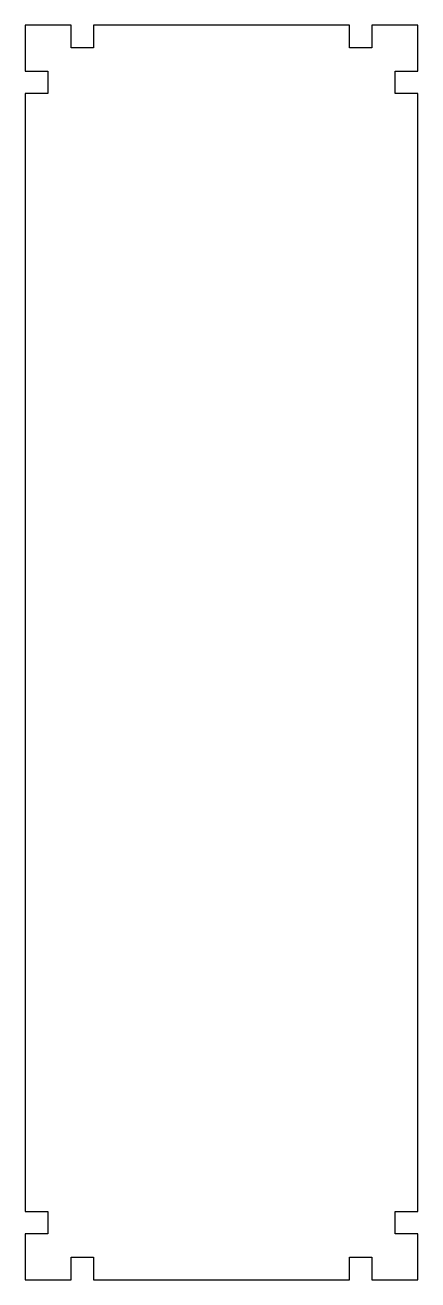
# Model space of a CAD drawing. Header units: millimetres. Extents: x -86 to 0, y 0 to 275.
import ezdxf

# ---------------------------------------------------------------- set-up
doc = ezdxf.new("R2010")
doc.units = ezdxf.units.MM
doc.layers.add('PERIMETER', color=5, linetype='CONTINUOUS')

msp = doc.modelspace()

# ---------------------------------------------------------------- linework, layer by layer
at = {"layer": 'PERIMETER'}
msp.add_lwpolyline([(-75.95, -0.05), (-75.95, 4.95), (-71.05, 4.95), (-71.05, -0.05), (-14.95, -0.05), (-14.95, 4.95), (-10.05, 4.95), (-10.05, -0.05), (0.05, -0.05), (0.05, 10.05), (-4.95, 10.05), (-4.95, 14.95), (0.05, 14.95), (0.05, 260.05), (-4.95, 260.05), (-4.95, 264.95), (0.05, 264.95), (0.05, 275.05), (-10.05, 275.05), (-10.05, 270.05), (-14.95, 270.05), (-14.95, 275.05), (-71.05, 275.05), (-71.05, 270.05), (-75.95, 270.05), (-75.95, 275.05), (-86.05, 275.05), (-86.05, 264.95), (-81.05, 264.95), (-81.05, 260.05), (-86.05, 260.05), (-86.05, 14.95), (-81.05, 14.95), (-81.05, 10.05), (-86.05, 10.05), (-86.05, -0.05)], close=True, dxfattribs=at)

doc.saveas('drawing.dxf')
